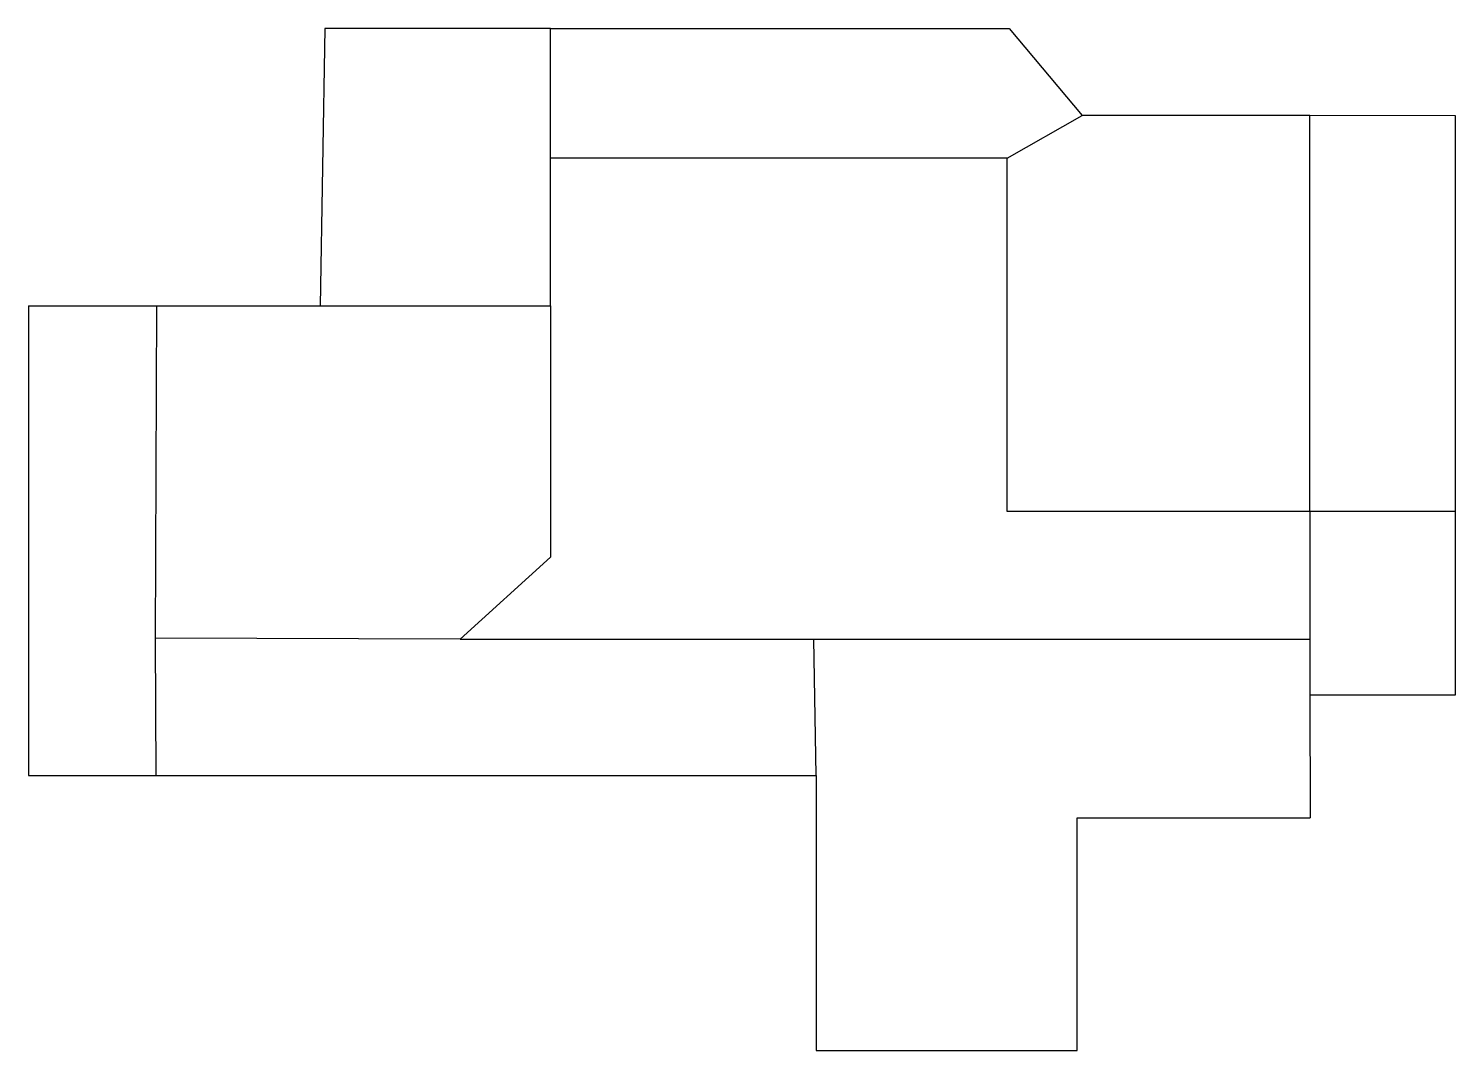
# Model space of a CAD drawing. Extents: x 2101 to 5287, y 2642 to 4924.
import ezdxf

# ---------------------------------------------------------------- set-up
doc = ezdxf.new("R2010")
doc.units = 0
doc.layers.get('0').update_dxf_attribs({"linetype": 'CONTINUOUS'})

msp = doc.modelspace()

# ---------------------------------------------------------------- linework, layer by layer
for p, q in [((2762.4, 4923.9), (2751.9, 4304.9)), ((3266.2, 4923.9), (2762.4, 4923.9)), ((3266.2, 4634.7), (3266.2, 4923.9)), ((3266.2, 4304.9), (3266.2, 4634.7)), ((2386.6, 4304.9), (2751.9, 4304.9)), ((2751.9, 4304.9), (3266.2, 4304.9)), ((3266.2, 4304.9), (3266.2, 3743.5)), ((4961.3, 3845.7), (4961.3, 3560)), ((3266.2, 3743.5), (3064.8, 3560)), ((3064.8, 3560), (2383.8, 3562.8)), ((2383.8, 3560), (2385.1, 3255.7)), ((4961.7, 3436), (4962.4, 3161.2)), ((2385.1, 3255.7), (3859.2, 3255.7))]:
    msp.add_line(p, q)
for points in [[(3266.2, 4923.9), (4290, 4923.9)], [(4290, 4923.9), (4453.5, 4729.8)], [(4961.3, 3845.7), (4285.9, 3845.7), (4286, 4634.7), (4453.5, 4729.8)], [(4961.3, 3845.7), (4961.3, 4729.8), (4453.5, 4729.8)], [(5286.5, 3845.7), (5286.5, 4729.1), (4961.3, 4729.8)], [(4286, 4634.7), (3266.2, 4634.7)], [(2101.1, 4304.9), (2101.1, 3255.7), (2385.1, 3255.7)], [(2101.1, 4304.9), (2386.6, 4304.9)], [(2386.6, 4304.9), (2383.8, 3560)], [(5286.5, 3845.7), (4961.3, 3845.7)], [(4961.7, 3436), (5286.5, 3436), (5286.5, 3845.7)], [(3064.8, 3560), (4961.3, 3560), (4961.3, 3560)], [(3859.2, 3255.7), (3854, 3560)], [(4961.3, 3560), (4961.7, 3436)], [(3859.2, 3255.7), (3859.2, 2641.9), (4441.7, 2641.9), (4441.7, 3161.2), (4962.4, 3161.2)]]:
    msp.add_lwpolyline(points)

doc.saveas('drawing.dxf')
